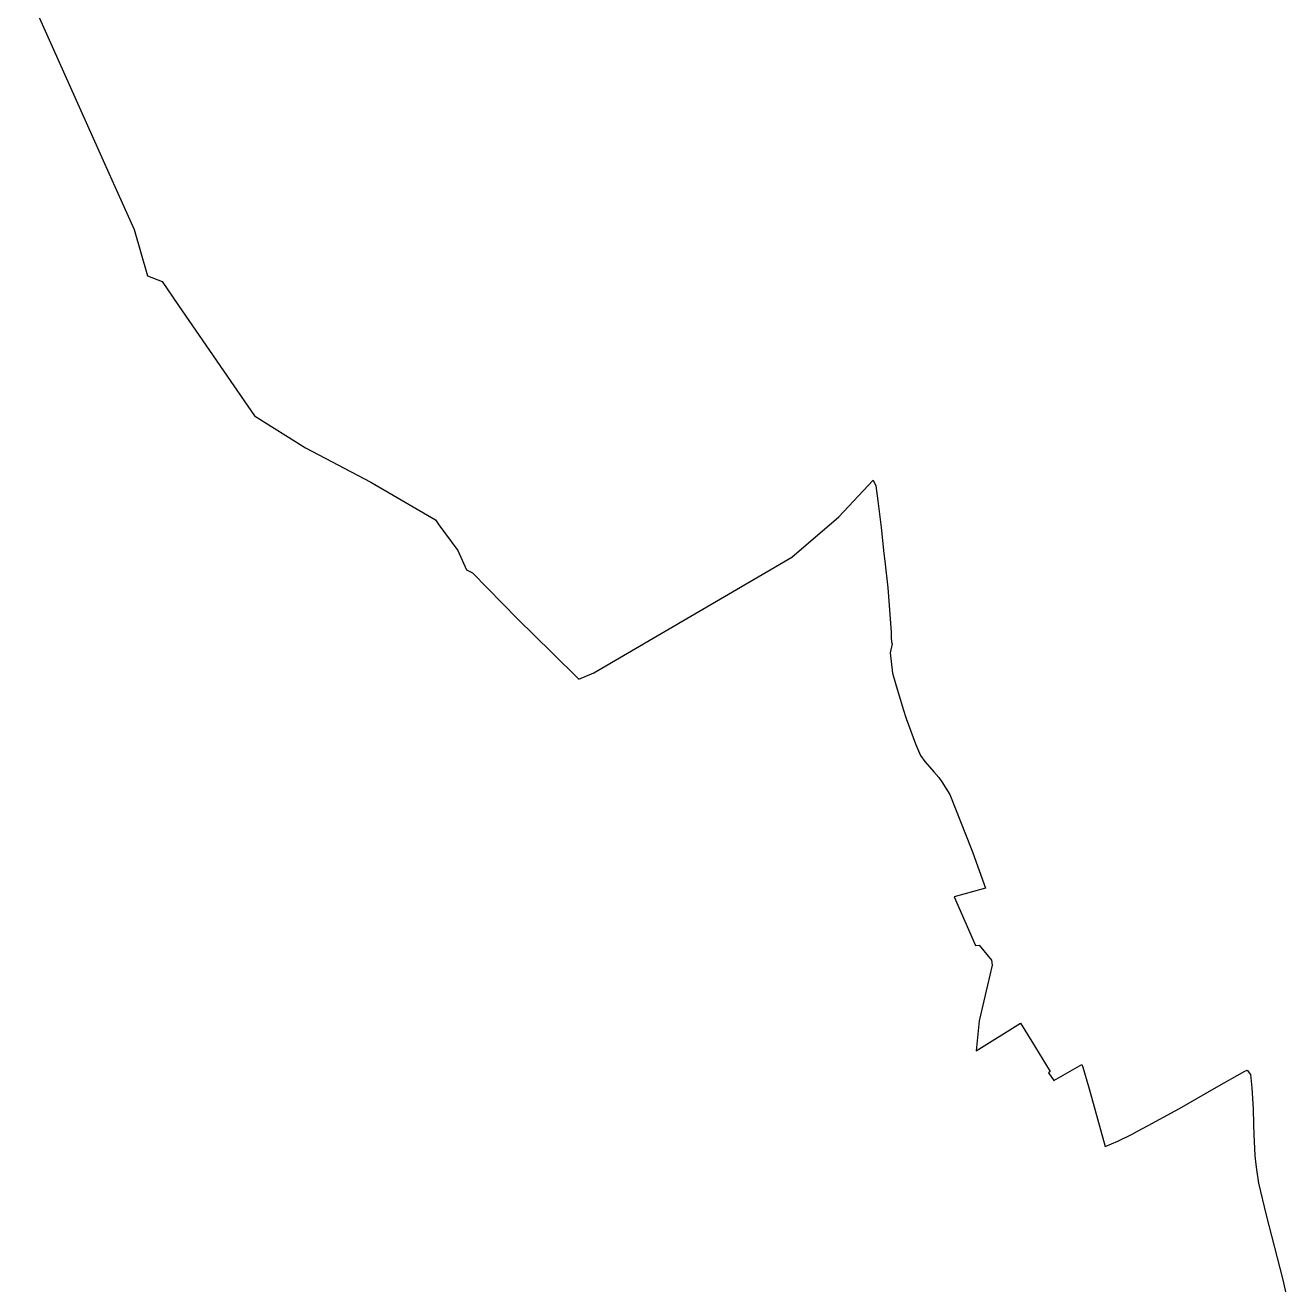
# Model space of a CAD drawing. Extents: x 501969 to 504799, y 6749305 to 6753731.
# Drawn here: x 502439 to 503487, y 6750474 to 6751518 of the extents above; entities that cross this region are included whole.
import ezdxf

# ---------------------------------------------------------------- set-up
doc = ezdxf.new("R2010")
doc.units = 0
doc.linetypes.add('CONTINU', pattern=[0])
doc.layers.add('1SECTION', color=7, linetype='CONTINU')

msp = doc.modelspace()

# ---------------------------------------------------------------- linework, layer by layer
at = {"layer": '1SECTION'}
msp.add_lwpolyline([(502439.01, 6751550.71), (502508.18, 6751395.54), (502518.14, 6751373.46), (502529.39, 6751348.73), (502540.35, 6751310.38), (502552.48, 6751305.53), (502566.01, 6751285.86), (502629.1, 6751194.44), (502671.38, 6751167.7), (502725.48, 6751139.39), (502779.23, 6751108.23), (502781.81, 6751103.98), (502797.59, 6751082.62), (502804.74, 6751066.61), (502809.91, 6751064.13), (502847.07, 6751026.12), (502875.76, 6750997.92), (502898.06, 6750976), (502910.54, 6750981.42), (502966.15, 6751014.03), (503074.51, 6751077.12), (503113.48, 6751110.52), (503142.1, 6751141.08), (503144.15, 6751136.38), (503145.93, 6751123.94), (503148.61, 6751101.8), (503150.97, 6751080.16), (503151.7, 6751073.99), (503154.29, 6751051.83), (503156.89, 6751015.13), (503156.82, 6751010.47), (503157.32, 6751007.06), (503157.87, 6751005.46), (503155.98, 6750997.89), (503158.07, 6750981.14), (503160.48, 6750972.36), (503166.94, 6750951.1), (503169.47, 6750943.55), (503177.06, 6750922.37), (503181.34, 6750912.7), (503184.74, 6750907.75), (503192.23, 6750899.28), (503196.33, 6750894.5), (503198.92, 6750891.08), (503205.69, 6750880.51), (503223.27, 6750835.82), (503224.69, 6750832.02), (503235.03, 6750802.81), (503233.25, 6750802.34), (503209.19, 6750795.64), (503218.02, 6750775.5), (503226.84, 6750755.35), (503229.98, 6750755.67), (503240.12, 6750743.07), (503240.53, 6750739.06), (503236.71, 6750722.54), (503229.98, 6750692.79), (503227.33, 6750668.15), (503264.22, 6750690.91), (503273.6, 6750675.8), (503288.76, 6750650.82), (503287.29, 6750649.81), (503291.66, 6750643.57), (503314.99, 6750656.68), (503315.92, 6750654.54), (503320.59, 6750638.52), (503321.7, 6750634.55), (503334.27, 6750588.76), (503344.86, 6750593.18), (503356.65, 6750598.95), (503361.09, 6750601.34), (503369.94, 6750606.15), (503392.46, 6750618.37), (503396.05, 6750620.26), (503403.27, 6750624.36), (503426.63, 6750637.94), (503450.05, 6750651.25), (503452.1, 6750651.91), (503454.87, 6750648.38), (503455.93, 6750637.33), (503456.94, 6750619.89), (503457.35, 6750607.03), (503457.59, 6750598.6), (503458.4, 6750581.22), (503458.86, 6750576.18), (503459.83, 6750569.74), (503461.35, 6750558.42), (503467.91, 6750531.87), (503481.42, 6750479.48), (503482.29, 6750475.71), (503486.54, 6750456.15)], dxfattribs=at)

doc.saveas('drawing.dxf')
